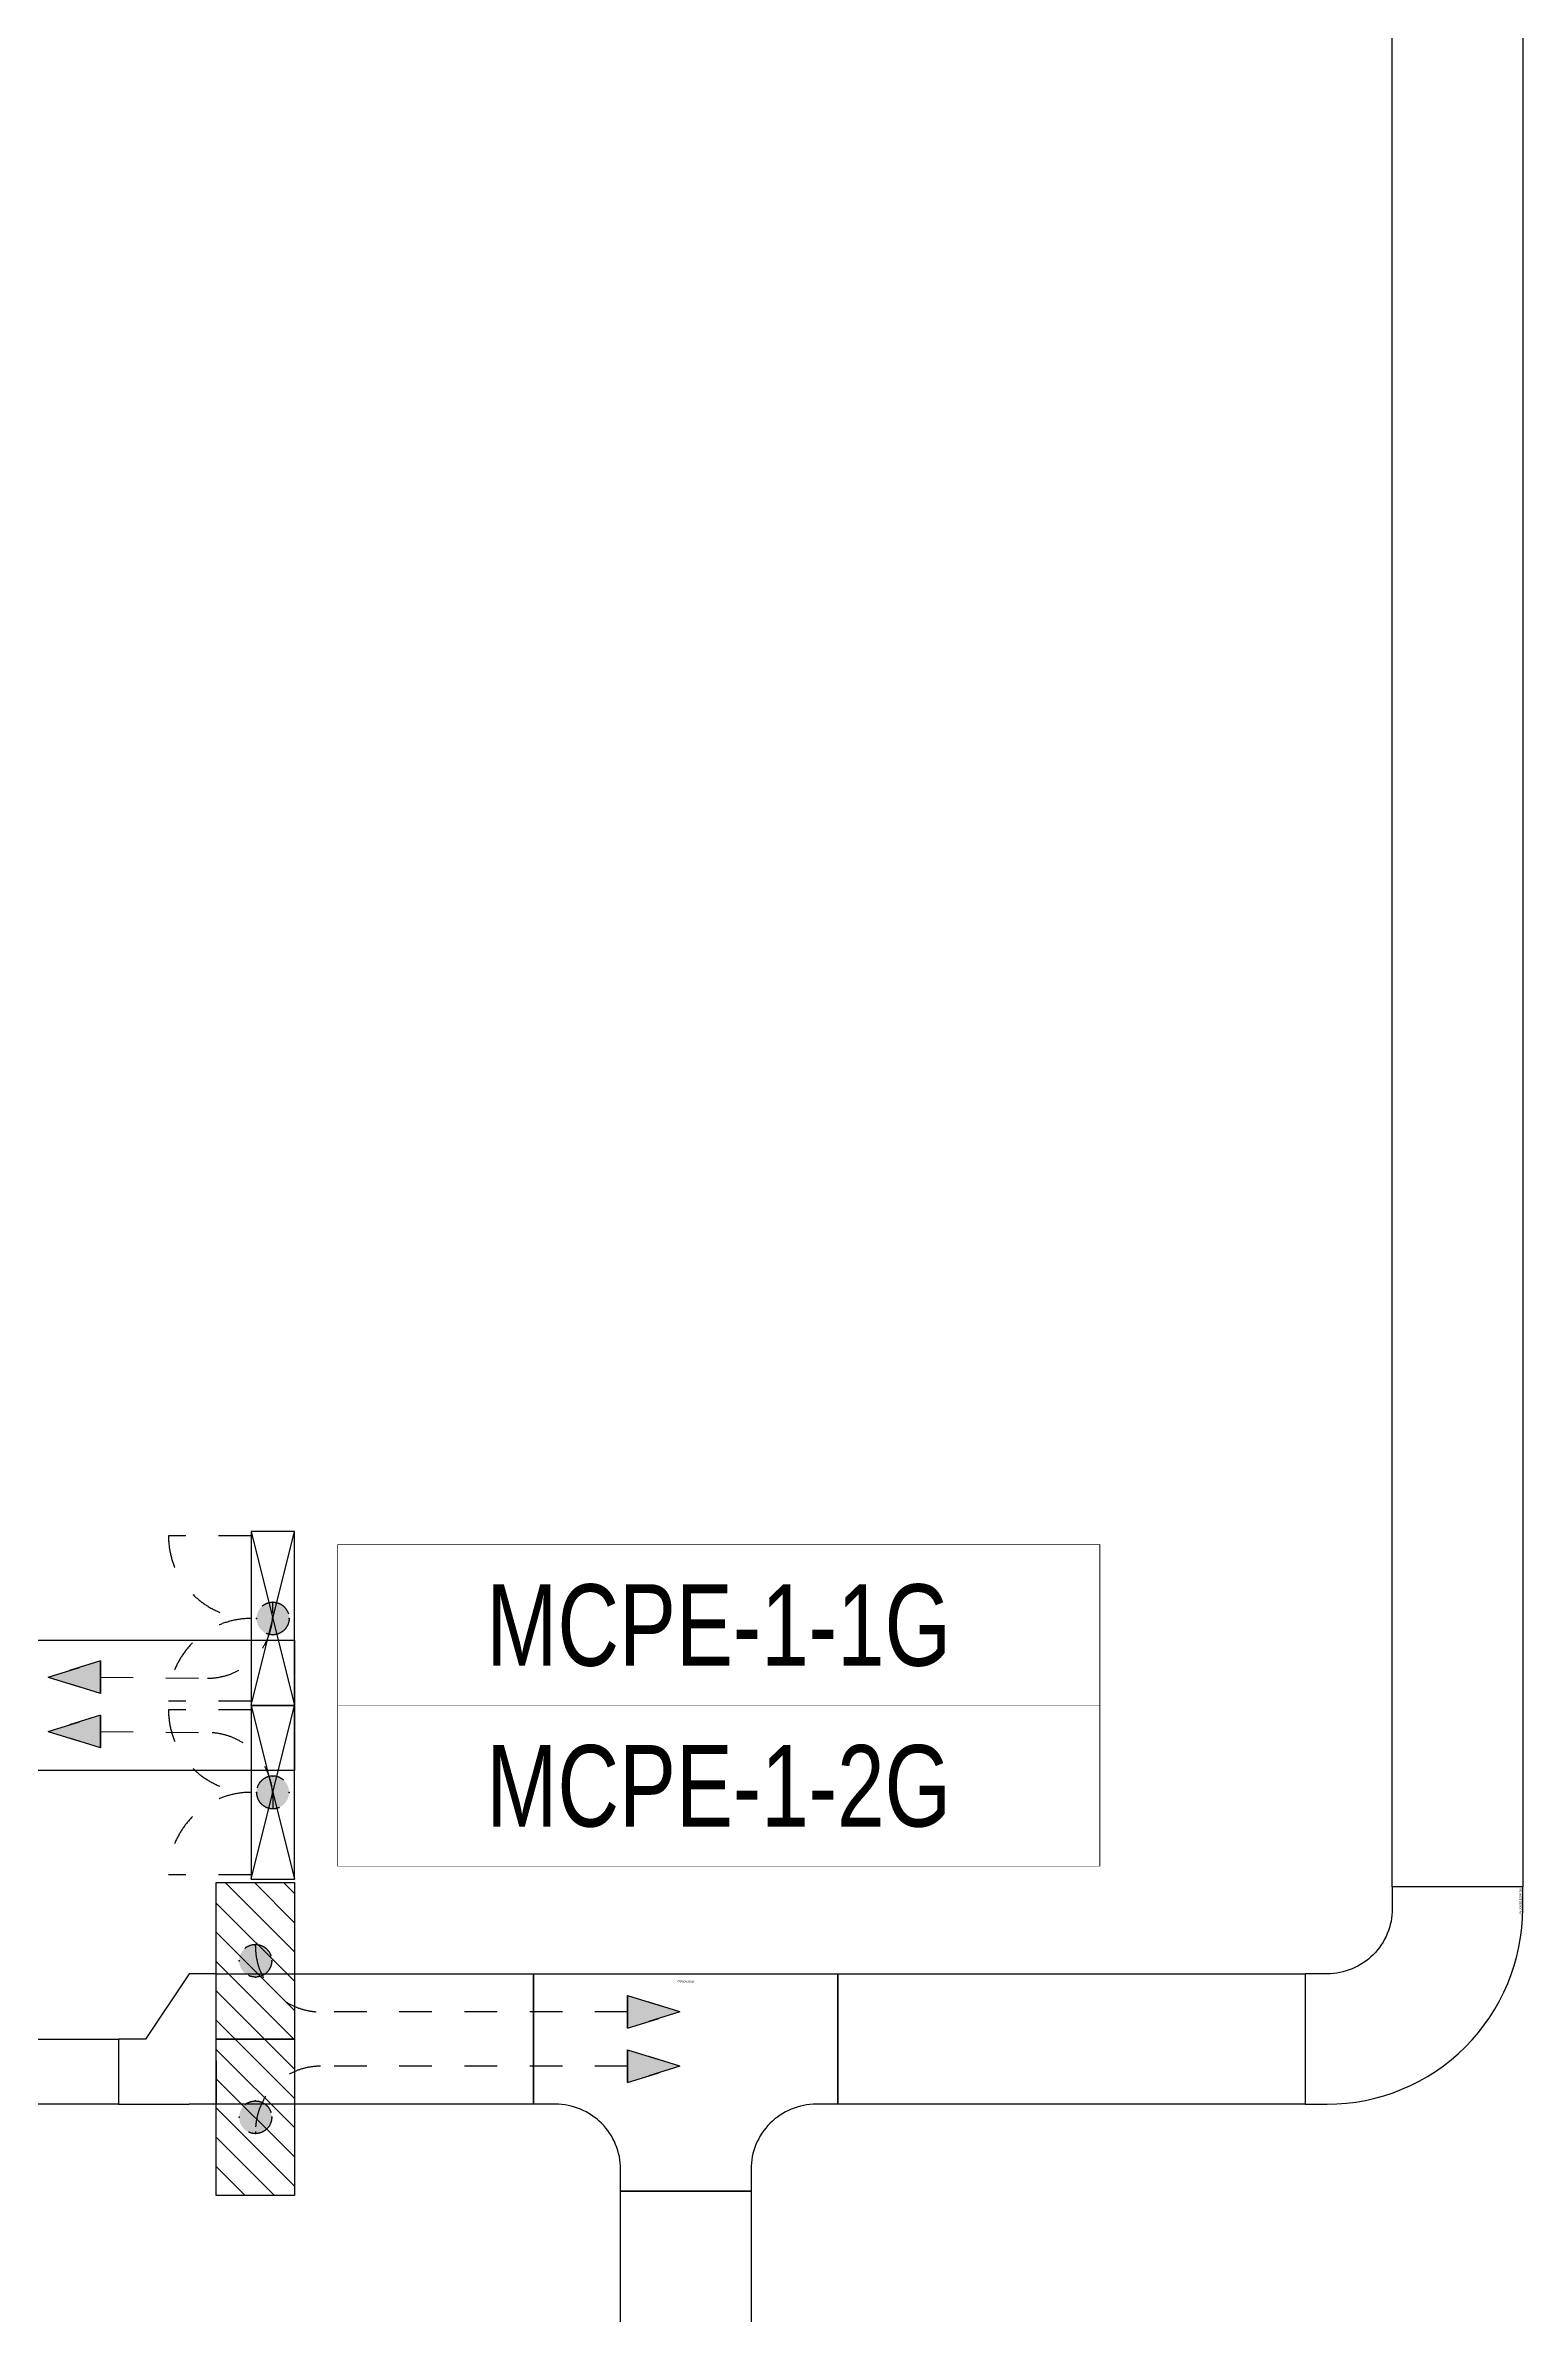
# Model space of a CAD drawing. Header units: millimetres. Extents: x -149088 to 500787, y -530175 to 1035835.
# Drawn here: x 148308 to 155104, y -259798 to -249357 of the extents above; entities that cross this region are included whole.
import ezdxf
from ezdxf.enums import TextEntityAlignment as Align

# ---------------------------------------------------------------- set-up
doc = ezdxf.new("R2010")
doc.units = ezdxf.units.MM
doc.header["$LTSCALE"] = 150
doc.linetypes.add('CONTINOUS', pattern=[0])
doc.linetypes.add('D1', pattern=[3, 1, -1, 1])
doc.layers.get('Defpoints').update_dxf_attribs({"color": 150})
for name, color, linetype in [('------01 Distribution Panel', 3, 'Continuous'), ('------01 Motor Control Panel or Center', 4, 'Continuous'), ('-----00 LV_CABLE', 2, 'Continuous'), ('-----26 Electrical Cable Tray', 200, 'Continuous'), ('-----26 Electrical Cable Tray_건물(일반)', 20, 'Continuous')]:
    doc.layers.add(name, color=color, linetype=linetype)
doc.styles.add('ELEC', font='')
doc.styles.get("Standard").update_dxf_attribs({"font": ''})
doc.styles.get('ELEC').set_extended_font_data('Dotum')
doc.styles.get('Standard').set_extended_font_data('Dotum')
doc.dimstyles.new('전기통신참고용-치수', dxfattribs={"dimscale": 15, "dimtxt": 2, "dimasz": 0, "dimexe": 0, "dimexo": 0, "dimgap": 0.4, "dimtad": 4, "dimdec": 0, "dimzin": 0, "dimdsep": 46, "dimtxsty": 'Standard', "dimblk": 'NONE', "dimcen": 0, "dimse1": 1, "dimse2": 1, "dimsd1": 1, "dimsd2": 1, "dimclrd": 8, "dimclre": 8, "dimclrt": 8, "dimadec": 0, "dimazin": 0, "dimtfac": 1, "dimtdec": 0, "dimtix": 1, "dimtmove": 2, "dimatfit": 0, "dimldrblk": 'NONE', "dimfxl": 2, "dimtolj": 1, "dimtzin": 0, "dimarcsym": 0})

# ---------------------------------------------------------------- blocks, each defined once
blk = doc.blocks.new('A02')
h = blk.add_hatch()
h.set_pattern_fill('ANSI31', color=256, scale=25, style=0)
h.set_pattern_definition([(45, (-2000, -19200), (-56.1266, 56.1266), [])])
h.paths.add_polyline_path([(-300, 300), (-300, 0), (300, 0), (300, 300)])
blk.add_lwpolyline([(300, 0), (-300, 0), (-300, 300), (300, 300)], close=True)
blk = doc.blocks.new('*U8')
at = {"color": 0}
blk.add_lwpolyline([(0, 0), (-100, 0, -0.414214), (-400, 300), (-400, 400), (-1000, 400), (-1000, 300, 0.414214), (-100, -600), (0, -600)], format="xyb", close=True, dxfattribs=at)
at = {"color": 0, "style": 'ELEC'}
blk.add_text('W:600(ELBOW 90)', height=10, dxfattribs=at).set_placement((-5, -590), align=Align.MIDDLE_RIGHT)
blk = doc.blocks.new('11')
at = {"linetype": 'D1'}
h = blk.add_hatch(color=256, dxfattribs=at)
edge = h.paths.add_edge_path()
edge.add_arc((0, 0), 75, 0, 360)
blk.add_circle((0, 0), 75, dxfattribs=at)
for p in [(-75, 0), (0, 75), (75, 0), (0, -75)]:
    blk.add_point(p, dxfattribs=at)
blk = doc.blocks.new('22')
at = {"linetype": 'D1'}
h = blk.add_hatch(color=0, dxfattribs=at)
h.dxf.hatch_style = 1
h.paths.add_polyline_path([(0, 0), (-241, 75), (-241, -75)])
at = {"color": 0, "linetype": 'D1'}
blk.add_lwpolyline([(-241, -75), (0, 0), (-241, 75)], close=True, dxfattribs=at)
blk = doc.blocks.new('MCP_EQUIPMENT-2')
for p, q in [((200, 400), (0, -400)), ((200, -400), (0, 400))]:
    blk.add_line(p, q)
at = {"color": 1, "linetype": 'D1'}
for p, q in [((200, 380), (580, 380)), ((200, -380), (580, -380))]:
    blk.add_line(p, q, dxfattribs=at)
blk.add_lwpolyline([(200, 400), (0, 400), (0, -400), (200, -400)], close=True)
for centre, start, end in [((200, 380), 270, 0), ((200, -380), 0, 90)]:
    blk.add_arc(centre, 380, start, end, dxfattribs=at)
blk = doc.blocks.new('*D30')
at = {"layer": 'Defpoints', "color": 0, "transparency": 16777216}
for p in [(-450, 600), (-450, 600), (-450, 0)]:
    blk.add_point(p, dxfattribs=at)
at = {"color": 8, "transparency": 16777216, "insert": (-429, 300), "char_height": 30, "attachment_point": 5, "rotation": 90, "style": 'ELEC'}
blk.add_mtext('\\A1;{\\C0;600}', dxfattribs=at)
blk = doc.blocks.new('_None')
blk = doc.blocks.new('*D31')
at = {"layer": 'Defpoints', "color": 0, "transparency": 16777216}
for p in [(0, 300), (0, 300), (0, 0)]:
    blk.add_point(p, dxfattribs=at)
at = {"color": 8, "transparency": 16777216, "insert": (-21, 150), "char_height": 30, "attachment_point": 5, "rotation": 90, "style": 'ELEC'}
blk.add_mtext('\\A1;{\\C0;300}', dxfattribs=at)
blk = doc.blocks.new('*U6')
at = {"color": 0}
blk.add_lwpolyline([(-400, 400), (-400, 300, 0.414214), (-100, 0), (0, 0), (0, -600), (-1400, -600), (-1400, 0), (-1300, 0, 0.414214), (-1000, 300), (-1000, 400)], format="xyb", close=True, dxfattribs=at)
at = {"color": 0, "style": 'ELEC'}
blk.add_text('W:600(TEE)', height=10, dxfattribs=at).set_placement((-700, -565), align=Align.MIDDLE)
blk = doc.blocks.new('*U29')
at = {"color": 0}
for points in [[(-450, 0), (-450, 600), (-325, 600), (-325, 600)], [(-325, 600), (-325, 600), (-125, 300), (-125, 300)], [(0, 300), (0, 0), (-125, 0), (-125, 0)], [(-125, 300), (-125, 300), (0, 300), (0, 0)], [(-450, 200), (-450, 0), (-325, 0), (-325, 0)], [(-125, 0), (-125, 0), (-325, 0), (-325, 0)]]:
    blk.add_lwpolyline(points, dxfattribs=at)
for base, p1, p2, override, picture, middle in [((-450, 600), (-450, 0), (-450, 600), {"dimtxsty": 'ELEC'}, '*D30', (-429, 300)), ((0, 300), (0, 0), (0, 300), {"dimtad": 1, "dimtxsty": 'ELEC'}, '*D31', (-21, 150))]:
    dim = blk.add_linear_dim(base=base, p1=p1, p2=p2, angle=90, text='{\\C0;<>}', dimstyle='전기통신참고용-치수', override=override, dxfattribs=at)
    dim.commit()
    dim.dimension.update_dxf_attribs({"geometry": picture, "text_midpoint": middle})
blk = doc.blocks.new('SSH-20260429.172412')
at = {"layer": '------01 Motor Control Panel or Center', "linetype": 'CONTINOUS'}
blk.add_lwpolyline([(135183, 56170), (135183, 55430), (131680, 55430), (131680, 56170)], close=True, dxfattribs=at)
at = {"layer": '-----00 LV_CABLE', "linetype": 'D1', "elevation": 0}
for points in [[(130588, 55560), (131080, 55555, 0.414214), (131380, 55855), (131380, 55905)], [(130588, 55310), (131080, 55305, -0.414214), (131380, 55005), (131380, 54955)], [(131359, 55114, -0.051606), (131376, 55055)]]:
    blk.add_lwpolyline(points, format="xyb", dxfattribs=at)
at = {"layer": '-----00 LV_CABLE', "linetype": 'D1'}
for points in [[(133012, 54020), (131600, 54020, -0.414214), (131300, 54320), (131300, 54330)], [(133012, 53770), (131600, 53770, 0.414214), (131300, 53470), (131300, 53460)]]:
    blk.add_lwpolyline(points, format="xyb", dxfattribs=at)
at = {"layer": '-----26 Electrical Cable Tray', "elevation": 0}
blk.add_lwpolyline([(111930, 55730), (131480, 55730), (131480, 55130), (111930, 55130)], close=True, dxfattribs=at)
at = {"layer": '-----26 Electrical Cable Tray_건물(일반)', "elevation": 0}
blk.add_lwpolyline([(137130, 68430), (137130, 54595), (136530, 54595), (136530, 68430)], close=True, dxfattribs=at)
at = {"layer": '-----26 Electrical Cable Tray_건물(일반)'}
for points in [[(131120, 54195), (132580, 54195), (132580, 53595), (131120, 53595)], [(133980, 54195), (136130, 54195), (136130, 53595), (133980, 53595)], [(130670, 53595), (128190, 53595), (128190, 53895), (130670, 53895)], [(133580, 53195), (133580, 34930), (132980, 34930), (132980, 53195)]]:
    blk.add_lwpolyline(points, close=True, dxfattribs=at)
at = {"layer": '------01 Distribution Panel', "xscale": 1.2, "yscale": 1.2, "zscale": 1.2, "rotation": 89.99999999999999}
for p in [(131480, 54255), (131480, 53535)]:
    blk.add_blockref('A02', p, dxfattribs=at)
at = {"layer": '------01 Motor Control Panel or Center', "rotation": 180}
for p in [(131480, 55830), (131480, 55030)]:
    blk.add_blockref('MCP_EQUIPMENT-2', p, dxfattribs=at)
at = {"layer": '-----00 LV_CABLE', "linetype": 'D1'}
for name, p in [('11', (131380, 55830)), ('11', (131300, 54255)), ('22', (133253, 54020, 0)), ('22', (133253, 53770, 0)), ('11', (131300, 53535))]:
    blk.add_blockref(name, p, dxfattribs=at)
at = {"layer": '-----00 LV_CABLE', "linetype": 'D1', "rotation": 180}
for p in [(130347, 55560), (130347, 55310)]:
    blk.add_blockref('22', p, dxfattribs=at)
at = {"layer": '-----00 LV_CABLE', "linetype": 'D1', "xscale": -1}
for p in [(130347, 55560), (130347, 55310)]:
    blk.add_blockref('22', p, dxfattribs=at)
at = {"layer": '-----00 LV_CABLE', "linetype": 'D1', "xscale": -1, "rotation": 180}
for name, p in [('11', (131380, 55030)), ('22', (133253, 54020, 0)), ('22', (133253, 53770, 0))]:
    blk.add_blockref(name, p, dxfattribs=at)
at = {"layer": '-----26 Electrical Cable Tray_건물(일반)'}
for name, p, rotation in [('*U8', (136530, 54595), 90), ('*U6', (132580, 53595), 180)]:
    blk.add_blockref(name, p, dxfattribs=dict(at, rotation=rotation))
at = {"layer": '-----26 Electrical Cable Tray_건물(일반)', "xscale": -1}
blk.add_blockref('*U29', (130670, 53595), dxfattribs=at)
at = {"color": 1}
blk.add_wipeout([(131680, 56170), (135183, 56170), (135183, 55430), (131680, 55430)], dxfattribs=at).dxf.layer = '------01 Motor Control Panel or Center'
at = {"layer": '------01 Motor Control Panel or Center', "linetype": 'CONTINOUS'}
blk.add_lwpolyline([(135183, 55430), (135183, 54690), (131680, 54690), (131680, 55430)], close=True, dxfattribs=at)
at = {"color": 1}
blk.add_wipeout([(131680, 55430), (135183, 55430), (135183, 54690), (131680, 54690)], dxfattribs=at).dxf.layer = '------01 Motor Control Panel or Center'
at = {"layer": '------01 Motor Control Panel or Center', "linetype": 'CONTINOUS'}
blk.add_lwpolyline([(135183, 56170), (135183, 55430), (131680, 55430), (131680, 56170)], close=True, dxfattribs=at)
at = {"color": 1}
blk.add_wipeout([(131680, 56170), (135183, 56170), (135183, 55430), (131680, 55430)], dxfattribs=at).dxf.layer = '------01 Motor Control Panel or Center'
at = {"layer": '------01 Motor Control Panel or Center', "linetype": 'CONTINOUS'}
blk.add_lwpolyline([(135183, 55430), (135183, 54690), (131680, 54690), (131680, 55430)], close=True, dxfattribs=at)
at = {"layer": '------01 Motor Control Panel or Center', "linetype": 'CONTINOUS', "style": 'ELEC', "width": 0.8}
blk.add_text('MCPE-1-1G', height=375, dxfattribs=at).set_placement((133431, 55800), align=Align.MIDDLE)
at = {"color": 1}
blk.add_wipeout([(131680, 55430), (135183, 55430), (135183, 54690), (131680, 54690)], dxfattribs=at).dxf.layer = '------01 Motor Control Panel or Center'
at = {"layer": '------01 Motor Control Panel or Center', "linetype": 'CONTINOUS', "style": 'ELEC', "width": 0.8}
blk.add_text('MCPE-1-2G', height=375, dxfattribs=at).set_placement((133431, 55060), align=Align.MIDDLE)
blk.add_text('MCPE-1-2G', height=375, dxfattribs=at).set_placement((133431, 55060), align=Align.MIDDLE)

msp = doc.modelspace()

# ---------------------------------------------------------------- block references
msp.add_blockref('SSH-20260429.172412', (17974, -312425))

doc.saveas('drawing.dxf')
